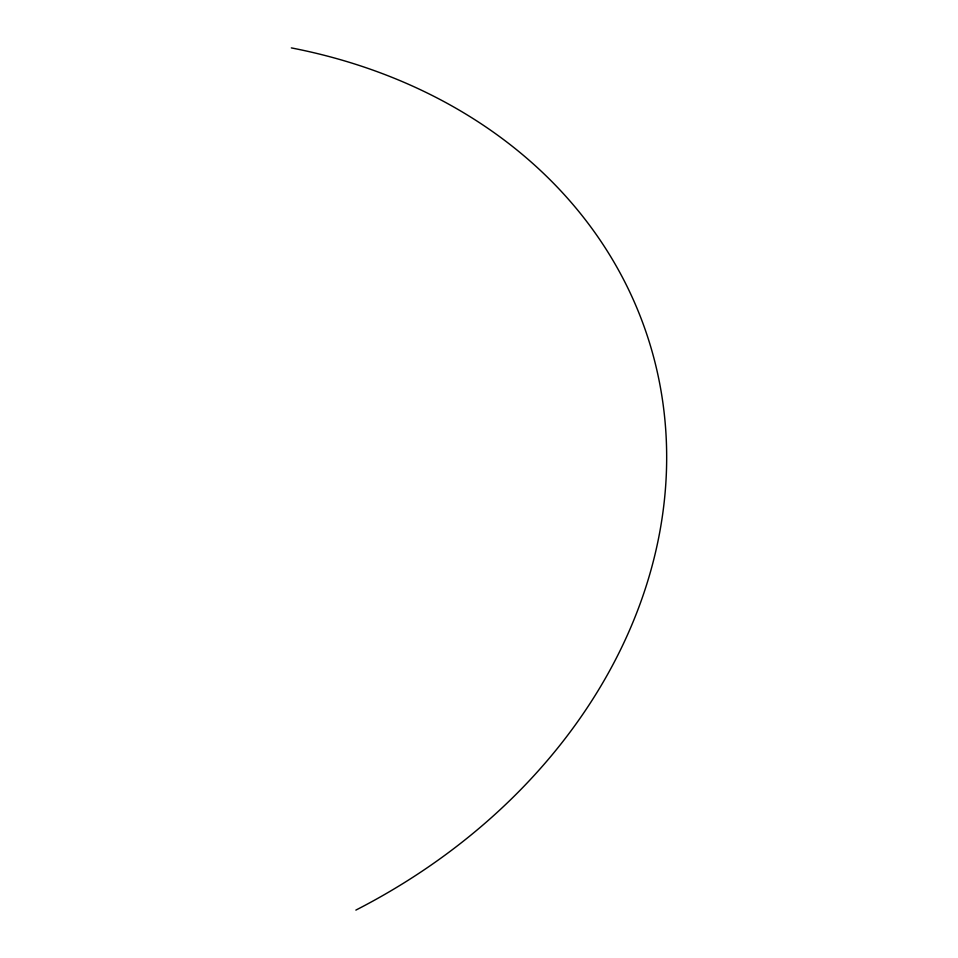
<?xml version="1.0" encoding="UTF-8"?>
<svg xmlns="http://www.w3.org/2000/svg" width="958" height="958" viewBox="0 0 958 958"><rect width="100%" height="100%" fill="white"/><g stroke="black" fill="none" stroke-linecap="round" stroke-linejoin="round"><path stroke-width="1.44" d="M291.34 47.9A563.508 463.84 -17.7 0 1 665.57 427.795A563.508 463.84 -17.7 0 1 355.873 910.1"/></g></svg>
